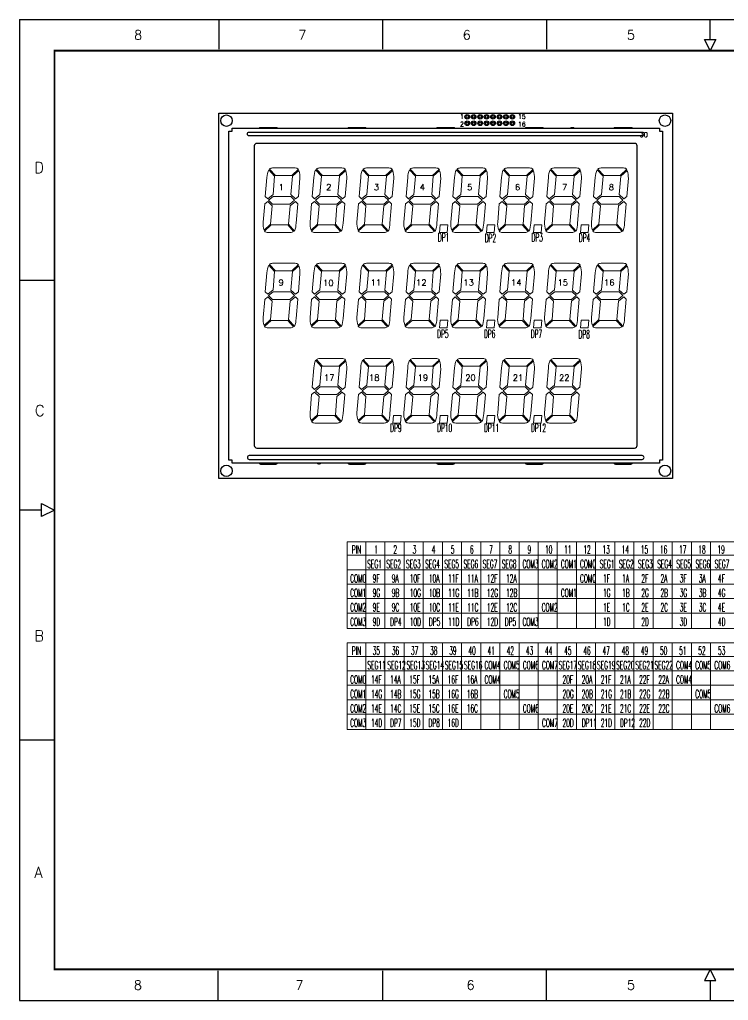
# Model space of a CAD drawing. Header units: millimetres. Extents: x 58 to 1456, y 954 to 1341.
# Drawn here: x 556.6 to 836.2, y 953.8 to 1340.9 of the extents above; entities that cross this region are included whole.
import ezdxf

# ---------------------------------------------------------------- set-up
doc = ezdxf.new("R2010")
doc.units = ezdxf.units.MM
for name, color, linetype in [('BZ', 67, 'Continuous'), ('D', 4, 'Continuous'), ('PCB', 7, 'Continuous'), ('SPEC', 2, 'Continuous')]:
    doc.layers.add(name, color=color, linetype=linetype)
doc.layers.add('DIM', color=3, linetype='Continuous', lineweight=9)
doc.styles.add('ROMANS', font='romans.shx', dxfattribs={"width": 0.8, "height": 1.388462})
doc.styles.get("Standard").update_dxf_attribs({"font": 'romans.shx'})
doc.styles.add('style1', font='txt.shx')

msp = doc.modelspace()

# ---------------------------------------------------------------- linework, layer by layer
at = {"lineweight": 13}
for p, q in [((799.212, 1292.004), (650.212, 1292.004)), ((800.212, 1172.804), (800.212, 1291.004))]:
    msp.add_line(p, q, dxfattribs=at)
for points in [[(649.212, 1291.004), (649.212, 1172.804, 0.4142136), (650.212, 1171.804), (799.212, 1171.804, 0.4142136), (800.212, 1172.804), (800.212, 1291.004, 0.4142136), (799.212, 1292.004), (650.212, 1292.004, 0.4142136)], [(654.885, 1281.631, 0.0841671), (654.2, 1278.601), (653.537, 1271.022), (654.501, 1270.1), (656.602, 1271.802), (657.237, 1279.064)], [(655.193, 1281.917), (657.547, 1279.348), (664.011, 1279.348), (666.688, 1281.801, 0.1842598), (665.291, 1282.334), (656.448, 1282.334, 0.1617893)], [(663.66, 1271.792), (665.439, 1270.099), (666.59, 1271.026), (667.221, 1278.235, 0.0590787), (666.812, 1281.345), (664.294, 1279.038)], [(673.39, 1281.631, 0.0841671), (672.704, 1278.601), (672.041, 1271.022), (673.006, 1270.1), (675.107, 1271.802), (675.742, 1279.064)], [(673.697, 1281.917), (676.051, 1279.348), (682.515, 1279.348), (685.192, 1281.801, 0.1842598), (683.796, 1282.334), (674.952, 1282.334, 0.1617893)], [(682.165, 1271.792), (683.943, 1270.099), (685.095, 1271.026), (685.725, 1278.235, 0.0590787), (685.316, 1281.345), (682.798, 1279.038)], [(691.894, 1281.631, 0.0841671), (691.209, 1278.601), (690.546, 1271.022), (691.51, 1270.1), (693.611, 1271.802), (694.246, 1279.064)], [(692.202, 1281.917), (694.556, 1279.348), (701.02, 1279.348), (703.697, 1281.801, 0.1842598), (702.3, 1282.334), (693.457, 1282.334, 0.1617893)], [(700.669, 1271.792), (702.448, 1270.099), (703.599, 1271.026), (704.23, 1278.235, 0.0590787), (703.821, 1281.345), (701.303, 1279.038)], [(710.399, 1281.631, 0.0841671), (709.713, 1278.601), (709.05, 1271.022), (710.015, 1270.1), (712.115, 1271.802), (712.751, 1279.064)], [(710.706, 1281.917), (713.06, 1279.348), (719.524, 1279.348), (722.201, 1281.801, 0.1842598), (720.805, 1282.334), (711.961, 1282.334, 0.1617893)], [(719.173, 1271.792), (720.952, 1270.099), (722.104, 1271.026), (722.734, 1278.235, 0.0590787), (722.325, 1281.345), (719.807, 1279.038)], [(728.903, 1281.631, 0.0841671), (728.217, 1278.601), (727.554, 1271.022), (728.519, 1270.1), (730.62, 1271.802), (731.255, 1279.064)], [(729.211, 1281.917), (731.565, 1279.348), (738.029, 1279.348), (740.706, 1281.801, 0.1842598), (739.309, 1282.334), (730.465, 1282.334, 0.1617893)], [(737.678, 1271.792), (739.457, 1270.099), (740.608, 1271.026), (741.239, 1278.235, 0.0590787), (740.83, 1281.345), (738.312, 1279.038)], [(747.408, 1281.631, 0.0841671), (746.722, 1278.601), (746.059, 1271.022), (747.024, 1270.1), (749.124, 1271.802), (749.76, 1279.064)], [(747.715, 1281.917), (750.069, 1279.348), (756.533, 1279.348), (759.21, 1281.801, 0.1842598), (757.814, 1282.334), (748.97, 1282.334, 0.1617893)], [(756.182, 1271.792), (757.961, 1270.099), (759.113, 1271.026), (759.743, 1278.235, 0.0590787), (759.334, 1281.345), (756.816, 1279.038)], [(765.912, 1281.631, 0.0841671), (765.226, 1278.601), (764.563, 1271.022), (765.528, 1270.1), (767.629, 1271.802), (768.264, 1279.064)], [(766.22, 1281.917), (768.573, 1279.348), (775.037, 1279.348), (777.715, 1281.801, 0.1842598), (776.318, 1282.334), (767.474, 1282.334, 0.1617893)], [(774.687, 1271.792), (776.466, 1270.099), (777.617, 1271.026), (778.248, 1278.235, 0.0590787), (777.839, 1281.345), (775.321, 1279.038)], [(784.417, 1281.631, 0.0841671), (783.731, 1278.601), (783.068, 1271.022), (784.033, 1270.1), (786.133, 1271.802), (786.769, 1279.064)], [(784.724, 1281.917), (787.078, 1279.348), (793.542, 1279.348), (796.219, 1281.801, 0.1842598), (794.822, 1282.334), (785.979, 1282.334, 0.1617893)], [(793.191, 1271.792), (794.97, 1270.099), (796.121, 1271.026), (796.752, 1278.235, 0.0590787), (796.343, 1281.345), (793.825, 1279.038)], [(656.256, 1267.344), (654.479, 1269.042), (653.325, 1268.108), (652.695, 1260.907, 0.1077533), (653.104, 1257.821), (655.625, 1260.13)], [(662.681, 1260.104), (665.12, 1257.443, 0.070996), (665.717, 1260.542), (666.38, 1268.124), (665.416, 1269.042), (663.315, 1267.351)], [(674.76, 1267.344), (672.983, 1269.042), (671.83, 1268.108), (671.2, 1260.907, 0.1077533), (671.609, 1257.821), (674.129, 1260.13)], [(681.186, 1260.104), (683.624, 1257.443, 0.070996), (684.221, 1260.542), (684.885, 1268.124), (683.92, 1269.042), (681.82, 1267.351)], [(693.265, 1267.344), (691.487, 1269.042), (690.334, 1268.108), (689.704, 1260.907, 0.1077533), (690.113, 1257.821), (692.634, 1260.13)], [(699.69, 1260.104), (702.129, 1257.443, 0.070996), (702.726, 1260.542), (703.389, 1268.124), (702.425, 1269.042), (700.324, 1267.351)], [(711.769, 1267.344), (709.992, 1269.042), (708.839, 1268.108), (708.209, 1260.907, 0.1077533), (708.618, 1257.821), (711.138, 1260.13)], [(718.195, 1260.104), (720.633, 1257.443, 0.070996), (721.23, 1260.542), (721.893, 1268.124), (720.929, 1269.042), (718.829, 1267.351)], [(730.274, 1267.344), (728.496, 1269.042), (727.343, 1268.108), (726.713, 1260.907, 0.1077533), (727.122, 1257.821), (729.642, 1260.13)], [(736.699, 1260.104), (739.138, 1257.443, 0.070996), (739.735, 1260.542), (740.398, 1268.124), (739.434, 1269.042), (737.333, 1267.351)], [(748.778, 1267.344), (747.001, 1269.042), (745.848, 1268.108), (745.218, 1260.907, 0.1077533), (745.627, 1257.821), (748.147, 1260.13)], [(755.203, 1260.104), (757.642, 1257.443, 0.070996), (758.239, 1260.542), (758.902, 1268.124), (757.938, 1269.042), (755.838, 1267.351)], [(767.283, 1267.344), (765.505, 1269.042), (764.352, 1268.108), (763.722, 1260.907, 0.1077533), (764.131, 1257.821), (766.651, 1260.13)], [(773.708, 1260.104), (776.147, 1257.443, 0.070996), (776.743, 1260.542), (777.407, 1268.124), (776.442, 1269.042), (774.342, 1267.351)], [(785.787, 1267.344), (784.01, 1269.042), (782.857, 1268.108), (782.227, 1260.907, 0.1077533), (782.636, 1257.821), (785.156, 1260.13)], [(792.212, 1260.104), (794.651, 1257.443, 0.070996), (795.248, 1260.542), (795.911, 1268.124), (794.947, 1269.042), (792.846, 1267.351)], [(664.726, 1257.251), (662.372, 1259.82), (655.908, 1259.82), (653.231, 1257.367, 0.1842598), (654.627, 1256.834), (663.471, 1256.834, 0.1617893)], [(683.23, 1257.251), (680.876, 1259.82), (674.412, 1259.82), (671.735, 1257.367, 0.1842598), (673.132, 1256.834), (681.975, 1256.834, 0.1617893)], [(701.735, 1257.251), (699.381, 1259.82), (692.917, 1259.82), (690.24, 1257.367, 0.1842598), (691.636, 1256.834), (700.48, 1256.834, 0.1617893)], [(720.239, 1257.251), (717.885, 1259.82), (711.421, 1259.82), (708.744, 1257.367, 0.1842598), (710.141, 1256.834), (718.984, 1256.834, 0.1617893)], [(738.744, 1257.251), (736.39, 1259.82), (729.926, 1259.82), (727.249, 1257.367, 0.1842598), (728.645, 1256.834), (737.489, 1256.834, 0.1617893)], [(757.248, 1257.251), (754.894, 1259.82), (748.43, 1259.82), (745.753, 1257.367, 0.1842598), (747.15, 1256.834), (755.993, 1256.834, 0.1617893)], [(775.753, 1257.251), (773.399, 1259.82), (766.935, 1259.82), (764.258, 1257.367, 0.1842598), (765.654, 1256.834), (774.498, 1256.834, 0.1617893)], [(794.257, 1257.251), (791.903, 1259.82), (785.439, 1259.82), (782.762, 1257.367, 0.1842598), (784.158, 1256.834), (793.002, 1256.834, 0.1617893)], [(654.885, 1244.001, 0.0841671), (654.2, 1240.97), (653.537, 1233.392), (654.501, 1232.47), (656.602, 1234.172), (657.237, 1241.434)], [(655.193, 1244.287), (657.547, 1241.718), (664.011, 1241.718), (666.688, 1244.171, 0.1842598), (665.291, 1244.704), (656.448, 1244.704, 0.1617893)], [(663.66, 1234.162), (665.439, 1232.469), (666.59, 1233.396), (667.221, 1240.605, 0.0590787), (666.812, 1243.715), (664.294, 1241.408)], [(673.39, 1244.001, 0.0841671), (672.704, 1240.97), (672.041, 1233.392), (673.006, 1232.47), (675.107, 1234.172), (675.742, 1241.434)], [(673.697, 1244.287), (676.051, 1241.718), (682.515, 1241.718), (685.192, 1244.171, 0.1842598), (683.796, 1244.704), (674.952, 1244.704, 0.1617893)], [(682.165, 1234.162), (683.943, 1232.469), (685.095, 1233.396), (685.725, 1240.605, 0.0590787), (685.316, 1243.715), (682.798, 1241.408)], [(691.894, 1244.001, 0.0841671), (691.209, 1240.97), (690.546, 1233.392), (691.51, 1232.47), (693.611, 1234.172), (694.246, 1241.434)], [(692.202, 1244.287), (694.556, 1241.718), (701.02, 1241.718), (703.697, 1244.171, 0.1842598), (702.3, 1244.704), (693.457, 1244.704, 0.1617893)], [(700.669, 1234.162), (702.448, 1232.469), (703.599, 1233.396), (704.23, 1240.605, 0.0590787), (703.821, 1243.715), (701.303, 1241.408)], [(710.399, 1244.001, 0.0841671), (709.713, 1240.97), (709.05, 1233.392), (710.015, 1232.47), (712.115, 1234.172), (712.751, 1241.434)], [(710.706, 1244.287), (713.06, 1241.718), (719.524, 1241.718), (722.201, 1244.171, 0.1842598), (720.805, 1244.704), (711.961, 1244.704, 0.1617893)], [(719.173, 1234.162), (720.952, 1232.469), (722.104, 1233.396), (722.734, 1240.605, 0.0590787), (722.325, 1243.715), (719.807, 1241.408)], [(728.903, 1244.001, 0.0841671), (728.217, 1240.97), (727.554, 1233.392), (728.519, 1232.47), (730.62, 1234.172), (731.255, 1241.434)], [(729.211, 1244.287), (731.565, 1241.718), (738.029, 1241.718), (740.706, 1244.171, 0.1842598), (739.309, 1244.704), (730.465, 1244.704, 0.1617893)], [(737.678, 1234.162), (739.457, 1232.469), (740.608, 1233.396), (741.239, 1240.605, 0.0590787), (740.83, 1243.715), (738.312, 1241.408)], [(747.408, 1244.001, 0.0841671), (746.722, 1240.97), (746.059, 1233.392), (747.024, 1232.47), (749.124, 1234.172), (749.76, 1241.434)], [(747.715, 1244.287), (750.069, 1241.718), (756.533, 1241.718), (759.21, 1244.171, 0.1842598), (757.814, 1244.704), (748.97, 1244.704, 0.1617893)], [(756.182, 1234.162), (757.961, 1232.469), (759.113, 1233.396), (759.743, 1240.605, 0.0590787), (759.334, 1243.715), (756.816, 1241.408)], [(765.912, 1244.001, 0.0841671), (765.226, 1240.97), (764.563, 1233.392), (765.528, 1232.47), (767.629, 1234.172), (768.264, 1241.434)], [(766.22, 1244.287), (768.573, 1241.718), (775.037, 1241.718), (777.715, 1244.171, 0.1842598), (776.318, 1244.704), (767.474, 1244.704, 0.1617893)], [(774.687, 1234.162), (776.466, 1232.469), (777.617, 1233.396), (778.248, 1240.605, 0.0590787), (777.839, 1243.715), (775.321, 1241.408)], [(784.417, 1244.001, 0.0841671), (783.731, 1240.97), (783.068, 1233.392), (784.033, 1232.47), (786.133, 1234.172), (786.769, 1241.434)], [(784.724, 1244.287), (787.078, 1241.718), (793.542, 1241.718), (796.219, 1244.171, 0.1842598), (794.822, 1244.704), (785.979, 1244.704, 0.1617893)], [(793.191, 1234.162), (794.97, 1232.469), (796.121, 1233.396), (796.752, 1240.605, 0.0590787), (796.343, 1243.715), (793.825, 1241.408)], [(656.256, 1229.714), (654.479, 1231.412), (653.325, 1230.478), (652.695, 1223.277, 0.1077533), (653.104, 1220.19), (655.625, 1222.5)], [(662.681, 1222.474), (665.12, 1219.812, 0.070996), (665.717, 1222.911), (666.38, 1230.494), (665.416, 1231.412), (663.315, 1229.721)], [(674.76, 1229.714), (672.983, 1231.412), (671.83, 1230.478), (671.2, 1223.277, 0.1077533), (671.609, 1220.19), (674.129, 1222.5)], [(681.186, 1222.474), (683.624, 1219.812, 0.070996), (684.221, 1222.911), (684.885, 1230.494), (683.92, 1231.412), (681.82, 1229.721)], [(693.265, 1229.714), (691.487, 1231.412), (690.334, 1230.478), (689.704, 1223.277, 0.1077533), (690.113, 1220.19), (692.634, 1222.5)], [(699.69, 1222.474), (702.129, 1219.812, 0.070996), (702.726, 1222.911), (703.389, 1230.494), (702.425, 1231.412), (700.324, 1229.721)], [(711.769, 1229.714), (709.992, 1231.412), (708.839, 1230.478), (708.209, 1223.277, 0.1077533), (708.618, 1220.19), (711.138, 1222.5)], [(718.195, 1222.474), (720.633, 1219.812, 0.070996), (721.23, 1222.911), (721.893, 1230.494), (720.929, 1231.412), (718.829, 1229.721)], [(730.274, 1229.714), (728.496, 1231.412), (727.343, 1230.478), (726.713, 1223.277, 0.1077533), (727.122, 1220.19), (729.642, 1222.5)], [(736.699, 1222.474), (739.138, 1219.812, 0.070996), (739.735, 1222.911), (740.398, 1230.494), (739.434, 1231.412), (737.333, 1229.721)], [(748.778, 1229.714), (747.001, 1231.412), (745.848, 1230.478), (745.218, 1223.277, 0.1077533), (745.627, 1220.19), (748.147, 1222.5)], [(755.203, 1222.474), (757.642, 1219.812, 0.070996), (758.239, 1222.911), (758.902, 1230.494), (757.938, 1231.412), (755.838, 1229.721)], [(767.283, 1229.714), (765.505, 1231.412), (764.352, 1230.478), (763.722, 1223.277, 0.1077533), (764.131, 1220.19), (766.651, 1222.5)], [(773.708, 1222.474), (776.147, 1219.812, 0.070996), (776.743, 1222.911), (777.407, 1230.494), (776.442, 1231.412), (774.342, 1229.721)], [(785.787, 1229.714), (784.01, 1231.412), (782.857, 1230.478), (782.227, 1223.277, 0.1077533), (782.636, 1220.19), (785.156, 1222.5)], [(792.212, 1222.474), (794.651, 1219.812, 0.070996), (795.248, 1222.911), (795.911, 1230.494), (794.947, 1231.412), (792.846, 1229.721)], [(664.726, 1219.621), (662.372, 1222.19), (655.908, 1222.19), (653.231, 1219.737, 0.1842598), (654.627, 1219.204), (663.471, 1219.204, 0.1617893)], [(683.23, 1219.621), (680.876, 1222.19), (674.412, 1222.19), (671.735, 1219.737, 0.1842598), (673.132, 1219.204), (681.975, 1219.204, 0.1617893)], [(701.735, 1219.621), (699.381, 1222.19), (692.917, 1222.19), (690.24, 1219.737, 0.1842598), (691.636, 1219.204), (700.48, 1219.204, 0.1617893)], [(720.239, 1219.621), (717.885, 1222.19), (711.421, 1222.19), (708.744, 1219.737, 0.1842598), (710.141, 1219.204), (718.984, 1219.204, 0.1617893)], [(738.744, 1219.621), (736.39, 1222.19), (729.926, 1222.19), (727.249, 1219.737, 0.1842598), (728.645, 1219.204), (737.489, 1219.204, 0.1617893)], [(757.248, 1219.621), (754.894, 1222.19), (748.43, 1222.19), (745.753, 1219.737, 0.1842598), (747.15, 1219.204), (755.993, 1219.204, 0.1617893)], [(775.753, 1219.621), (773.399, 1222.19), (766.935, 1222.19), (764.258, 1219.737, 0.1842598), (765.654, 1219.204), (774.498, 1219.204, 0.1617893)], [(794.257, 1219.621), (791.903, 1222.19), (785.439, 1222.19), (782.762, 1219.737, 0.1842598), (784.158, 1219.204), (793.002, 1219.204, 0.1617893)], [(673.39, 1206.451, 0.0841671), (672.704, 1203.42), (672.041, 1195.842), (673.006, 1194.92), (675.107, 1196.622), (675.742, 1203.884)], [(673.697, 1206.737), (676.051, 1204.168), (682.515, 1204.168), (685.192, 1206.621, 0.1842598), (683.796, 1207.154), (674.952, 1207.154, 0.1617893)], [(682.165, 1196.612), (683.943, 1194.919), (685.095, 1195.846), (685.725, 1203.055, 0.0590787), (685.316, 1206.165), (682.798, 1203.858)], [(691.894, 1206.451, 0.0841671), (691.209, 1203.42), (690.546, 1195.842), (691.51, 1194.92), (693.611, 1196.622), (694.246, 1203.884)], [(692.202, 1206.737), (694.556, 1204.168), (701.02, 1204.168), (703.697, 1206.621, 0.1842598), (702.3, 1207.154), (693.457, 1207.154, 0.1617893)], [(700.669, 1196.612), (702.448, 1194.919), (703.599, 1195.846), (704.23, 1203.055, 0.0590787), (703.821, 1206.165), (701.303, 1203.858)], [(710.399, 1206.451, 0.0841671), (709.713, 1203.42), (709.05, 1195.842), (710.015, 1194.92), (712.115, 1196.622), (712.751, 1203.884)], [(710.706, 1206.737), (713.06, 1204.168), (719.524, 1204.168), (722.201, 1206.621, 0.1842598), (720.805, 1207.154), (711.961, 1207.154, 0.1617893)], [(719.173, 1196.612), (720.952, 1194.919), (722.104, 1195.846), (722.734, 1203.055, 0.0590787), (722.325, 1206.165), (719.807, 1203.858)], [(728.903, 1206.451, 0.0841671), (728.217, 1203.42), (727.554, 1195.842), (728.519, 1194.92), (730.62, 1196.622), (731.255, 1203.884)], [(729.211, 1206.737), (731.565, 1204.168), (738.029, 1204.168), (740.706, 1206.621, 0.1842598), (739.309, 1207.154), (730.465, 1207.154, 0.1617893)], [(737.678, 1196.612), (739.457, 1194.919), (740.608, 1195.846), (741.239, 1203.055, 0.0590787), (740.83, 1206.165), (738.312, 1203.858)], [(747.408, 1206.451, 0.0841671), (746.722, 1203.42), (746.059, 1195.842), (747.024, 1194.92), (749.124, 1196.622), (749.76, 1203.884)], [(747.715, 1206.737), (750.069, 1204.168), (756.533, 1204.168), (759.21, 1206.621, 0.1842598), (757.814, 1207.154), (748.97, 1207.154, 0.1617893)], [(756.182, 1196.612), (757.961, 1194.919), (759.113, 1195.846), (759.743, 1203.055, 0.0590787), (759.334, 1206.165), (756.816, 1203.858)], [(765.912, 1206.451, 0.0841671), (765.226, 1203.42), (764.563, 1195.842), (765.528, 1194.92), (767.629, 1196.622), (768.264, 1203.884)], [(766.22, 1206.737), (768.573, 1204.168), (775.037, 1204.168), (777.715, 1206.621, 0.1842598), (776.318, 1207.154), (767.474, 1207.154, 0.1617893)], [(774.687, 1196.612), (776.466, 1194.919), (777.617, 1195.846), (778.248, 1203.055, 0.0590787), (777.839, 1206.165), (775.321, 1203.858)], [(674.76, 1192.164), (672.983, 1193.862), (671.83, 1192.928), (671.2, 1185.727, 0.1077533), (671.609, 1182.64), (674.129, 1184.95)], [(681.186, 1184.924), (683.624, 1182.262, 0.070996), (684.221, 1185.361), (684.885, 1192.944), (683.92, 1193.862), (681.82, 1192.171)], [(693.265, 1192.164), (691.487, 1193.862), (690.334, 1192.928), (689.704, 1185.727, 0.1077533), (690.113, 1182.64), (692.634, 1184.95)], [(699.69, 1184.924), (702.129, 1182.262, 0.070996), (702.726, 1185.361), (703.389, 1192.944), (702.425, 1193.862), (700.324, 1192.171)], [(711.769, 1192.164), (709.992, 1193.862), (708.839, 1192.928), (708.209, 1185.727, 0.1077533), (708.618, 1182.64), (711.138, 1184.95)], [(718.195, 1184.924), (720.633, 1182.262, 0.070996), (721.23, 1185.361), (721.893, 1192.944), (720.929, 1193.862), (718.829, 1192.171)], [(730.274, 1192.164), (728.496, 1193.862), (727.343, 1192.928), (726.713, 1185.727, 0.1077533), (727.122, 1182.64), (729.642, 1184.95)], [(736.699, 1184.924), (739.138, 1182.262, 0.070996), (739.735, 1185.361), (740.398, 1192.944), (739.434, 1193.862), (737.333, 1192.171)], [(748.778, 1192.164), (747.001, 1193.862), (745.848, 1192.928), (745.218, 1185.727, 0.1077533), (745.627, 1182.64), (748.147, 1184.95)], [(755.203, 1184.924), (757.642, 1182.262, 0.070996), (758.239, 1185.361), (758.902, 1192.944), (757.938, 1193.862), (755.838, 1192.171)], [(767.283, 1192.164), (765.505, 1193.862), (764.352, 1192.928), (763.722, 1185.727, 0.1077533), (764.131, 1182.64), (766.651, 1184.95)], [(773.708, 1184.924), (776.147, 1182.262, 0.070996), (776.743, 1185.361), (777.407, 1192.944), (776.442, 1193.862), (774.342, 1192.171)], [(683.23, 1182.071), (680.876, 1184.64), (674.412, 1184.64), (671.735, 1182.187, 0.1842598), (673.132, 1181.654), (681.975, 1181.654, 0.1617893)], [(701.735, 1182.071), (699.381, 1184.64), (692.917, 1184.64), (690.24, 1182.187, 0.1842598), (691.636, 1181.654), (700.48, 1181.654, 0.1617893)], [(720.239, 1182.071), (717.885, 1184.64), (711.421, 1184.64), (708.744, 1182.187, 0.1842598), (710.141, 1181.654), (718.984, 1181.654, 0.1617893)], [(738.744, 1182.071), (736.39, 1184.64), (729.926, 1184.64), (727.249, 1182.187, 0.1842598), (728.645, 1181.654), (737.489, 1181.654, 0.1617893)], [(757.248, 1182.071), (754.894, 1184.64), (748.43, 1184.64), (745.753, 1182.187, 0.1842598), (747.15, 1181.654), (755.993, 1181.654, 0.1617893)], [(775.753, 1182.071), (773.399, 1184.64), (766.935, 1184.64), (764.258, 1182.187, 0.1842598), (765.654, 1181.654), (774.498, 1181.654, 0.1617893)]]:
    msp.add_lwpolyline(points, format="xyb", close=True, dxfattribs=at)
for points in [[(654.807, 1269.558), (656.666, 1271.064), (663.555, 1271.064), (665.109, 1269.584), (663.239, 1268.078), (656.356, 1268.078)], [(673.312, 1269.558), (675.17, 1271.064), (682.059, 1271.064), (683.614, 1269.584), (681.743, 1268.078), (674.86, 1268.078)], [(691.816, 1269.558), (693.675, 1271.064), (700.563, 1271.064), (702.118, 1269.584), (700.248, 1268.078), (693.365, 1268.078)], [(710.32, 1269.558), (712.179, 1271.064), (719.068, 1271.064), (720.623, 1269.584), (718.752, 1268.078), (711.869, 1268.078)], [(728.825, 1269.558), (730.684, 1271.064), (737.572, 1271.064), (739.127, 1269.584), (737.257, 1268.078), (730.374, 1268.078)], [(747.329, 1269.558), (749.188, 1271.064), (756.077, 1271.064), (757.632, 1269.584), (755.761, 1268.078), (748.878, 1268.078)], [(765.834, 1269.558), (767.693, 1271.064), (774.581, 1271.064), (776.136, 1269.584), (774.265, 1268.078), (767.383, 1268.078)], [(784.338, 1269.558), (786.197, 1271.064), (793.086, 1271.064), (794.64, 1269.584), (792.77, 1268.078), (785.887, 1268.078)], [(725.336, 1256.834), (725.593, 1259.843), (722.582, 1259.843), (722.324, 1256.834)], [(743.84, 1256.834), (744.098, 1259.843), (741.086, 1259.843), (740.828, 1256.834)], [(762.345, 1256.834), (762.602, 1259.843), (759.59, 1259.843), (759.333, 1256.834)], [(780.849, 1256.834), (781.107, 1259.843), (778.095, 1259.843), (777.837, 1256.834)], [(654.807, 1231.928), (656.666, 1233.434), (663.555, 1233.434), (665.109, 1231.954), (663.239, 1230.448), (656.356, 1230.448)], [(673.312, 1231.928), (675.17, 1233.434), (682.059, 1233.434), (683.614, 1231.954), (681.743, 1230.448), (674.86, 1230.448)], [(691.816, 1231.928), (693.675, 1233.434), (700.563, 1233.434), (702.118, 1231.954), (700.248, 1230.448), (693.365, 1230.448)], [(710.32, 1231.928), (712.179, 1233.434), (719.068, 1233.434), (720.623, 1231.954), (718.752, 1230.448), (711.869, 1230.448)], [(728.825, 1231.928), (730.684, 1233.434), (737.572, 1233.434), (739.127, 1231.954), (737.257, 1230.448), (730.374, 1230.448)], [(747.329, 1231.928), (749.188, 1233.434), (756.077, 1233.434), (757.632, 1231.954), (755.761, 1230.448), (748.878, 1230.448)], [(765.834, 1231.928), (767.693, 1233.434), (774.581, 1233.434), (776.136, 1231.954), (774.265, 1230.448), (767.383, 1230.448)], [(784.338, 1231.928), (786.197, 1233.434), (793.086, 1233.434), (794.64, 1231.954), (792.77, 1230.448), (785.887, 1230.448)], [(725.336, 1219.204), (725.593, 1222.213), (722.582, 1222.213), (722.324, 1219.204)], [(743.84, 1219.204), (744.098, 1222.213), (741.086, 1222.213), (740.828, 1219.204)], [(762.345, 1219.204), (762.602, 1222.213), (759.59, 1222.213), (759.333, 1219.204)], [(780.849, 1219.204), (781.107, 1222.213), (778.095, 1222.213), (777.837, 1219.204)], [(673.312, 1194.378), (675.17, 1195.884), (682.059, 1195.884), (683.614, 1194.404), (681.743, 1192.898), (674.86, 1192.898)], [(691.816, 1194.378), (693.675, 1195.884), (700.563, 1195.884), (702.118, 1194.404), (700.248, 1192.898), (693.365, 1192.898)], [(710.32, 1194.378), (712.179, 1195.884), (719.068, 1195.884), (720.623, 1194.404), (718.752, 1192.898), (711.869, 1192.898)], [(728.825, 1194.378), (730.684, 1195.884), (737.572, 1195.884), (739.127, 1194.404), (737.257, 1192.898), (730.374, 1192.898)], [(747.329, 1194.378), (749.188, 1195.884), (756.077, 1195.884), (757.632, 1194.404), (755.761, 1192.898), (748.878, 1192.898)], [(765.834, 1194.378), (767.693, 1195.884), (774.581, 1195.884), (776.136, 1194.404), (774.265, 1192.898), (767.383, 1192.898)], [(706.831, 1181.654), (707.089, 1184.663), (704.077, 1184.663), (703.819, 1181.654)], [(725.336, 1181.654), (725.593, 1184.663), (722.582, 1184.663), (722.324, 1181.654)], [(743.84, 1181.654), (744.098, 1184.663), (741.086, 1184.663), (740.828, 1181.654)], [(762.345, 1181.654), (762.602, 1184.663), (759.59, 1184.663), (759.333, 1181.654)]]:
    msp.add_lwpolyline(points, close=True, dxfattribs=at)
for centre, start, end in [((799.212, 1291.004), 0, 90), ((799.212, 1172.804), 270, 0)]:
    msp.add_arc(centre, 1, start, end, dxfattribs=at)
at = {"layer": 'BZ'}
for p, q in [((649.212, 1291.004), (649.212, 1172.804)), ((799.212, 1292.004), (650.212, 1292.004)), ((800.212, 1172.804), (800.212, 1291.004)), ((650.212, 1171.804), (799.212, 1171.804))]:
    msp.add_line(p, q, dxfattribs=at)
msp.add_lwpolyline([(639.212, 1167.004), (639.212, 1296.804), (640.412, 1296.804), (640.412, 1298.004), (809.012, 1298.004), (809.012, 1296.804), (810.212, 1296.804), (810.212, 1167.004), (809.012, 1167.004), (809.012, 1165.804), (640.412, 1165.804), (640.412, 1167.004)], close=True, dxfattribs=at)
for points in [[(647.212, 1295.004, -1), (647.212, 1296.504), (802.212, 1296.504, -1), (802.212, 1295.004)], [(647.212, 1168.804, 1), (647.212, 1167.304), (802.212, 1167.304, 1), (802.212, 1168.804)]]:
    msp.add_lwpolyline(points, format="xyb", close=True, dxfattribs=at)
for centre, start, end in [((650.212, 1291.004), 90, 180), ((799.212, 1291.004), 0, 90), ((650.212, 1172.804), 180, 270), ((799.212, 1172.804), 270, 0)]:
    msp.add_arc(centre, 1, start, end, dxfattribs=at)
at = {"layer": 'DIM'}
for p, q in [((685.826, 1134.795), (950.711, 1134.795)), ((685.826, 1134.795), (685.826, 1100.588)), ((693.177, 1134.795), (693.177, 1100.588)), ((700.733, 1134.795), (700.733, 1100.588)), ((708.289, 1134.795), (708.289, 1100.588)), ((715.846, 1134.795), (715.846, 1100.588)), ((723.402, 1134.795), (723.402, 1100.588)), ((730.959, 1134.795), (730.959, 1100.588)), ((738.515, 1134.795), (738.515, 1100.588)), ((746.071, 1134.795), (746.071, 1100.588)), ((753.628, 1134.795), (753.628, 1100.588)), ((761.184, 1134.795), (761.184, 1100.588)), ((768.741, 1134.795), (768.741, 1100.588)), ((776.297, 1134.795), (776.297, 1100.588)), ((783.853, 1134.795), (783.853, 1100.588)), ((791.41, 1134.795), (791.41, 1100.588)), ((798.966, 1134.795), (798.966, 1100.588)), ((806.523, 1134.795), (806.523, 1100.588)), ((814.079, 1134.795), (814.079, 1100.588)), ((821.635, 1134.795), (821.635, 1100.588)), ((829.192, 1134.795), (829.192, 1100.588)), ((685.826, 1129.468), (950.711, 1129.468)), ((685.826, 1123.767), (950.711, 1123.767)), ((685.826, 1118.065), (950.711, 1118.065)), ((685.826, 1112.364), (950.711, 1112.364)), ((685.826, 1106.663), (950.711, 1106.663)), ((685.826, 1100.588), (950.711, 1100.588)), ((685.826, 1094.887), (950.733, 1094.887)), ((685.826, 1094.887), (685.826, 1060.68)), ((693.177, 1094.887), (693.177, 1060.68)), ((700.733, 1094.887), (700.733, 1060.68)), ((708.289, 1094.887), (708.289, 1060.68)), ((715.846, 1094.887), (715.846, 1060.68)), ((723.402, 1094.887), (723.402, 1060.68)), ((730.959, 1094.887), (730.959, 1060.68)), ((738.515, 1094.887), (738.515, 1060.68)), ((746.071, 1094.887), (746.071, 1060.68)), ((753.628, 1094.887), (753.628, 1060.68)), ((761.184, 1094.887), (761.184, 1060.68)), ((768.741, 1094.887), (768.741, 1060.68)), ((776.297, 1094.887), (776.297, 1060.68)), ((783.853, 1094.887), (783.853, 1060.68)), ((791.41, 1094.887), (791.41, 1060.68)), ((798.966, 1094.887), (798.966, 1060.68)), ((806.523, 1094.887), (806.523, 1060.68)), ((814.079, 1094.887), (814.079, 1060.68)), ((821.635, 1094.887), (821.635, 1060.68)), ((829.192, 1094.887), (829.192, 1060.68)), ((685.826, 1089.56), (950.733, 1089.56)), ((685.826, 1083.858), (950.733, 1083.858)), ((685.826, 1078.157), (950.733, 1078.157)), ((685.826, 1072.456), (950.733, 1072.456)), ((685.826, 1066.755), (950.733, 1066.755)), ((685.826, 1060.68), (950.733, 1060.68))]:
    msp.add_line(p, q, dxfattribs=at)
at = {"layer": 'PCB'}
msp.add_lwpolyline([(635.212, 1304.004), (814.212, 1304.004), (814.212, 1159.804), (635.212, 1159.804)], close=True, dxfattribs=at)
for points in [[(651.078, 1298.004, -0.2575427), (651.712, 1298.354), (657.712, 1298.354, -0.2575427), (658.347, 1298.004, -0.2575427)], [(686.078, 1298.004, -0.2575427), (686.712, 1298.354), (692.712, 1298.354, -0.2575427), (693.347, 1298.004, -0.2575427)], [(721.078, 1298.004, -0.2575427), (721.712, 1298.354), (727.712, 1298.354, -0.2575427), (728.347, 1298.004, -0.2575427)], [(756.078, 1298.004, -0.2575427), (756.712, 1298.354), (762.712, 1298.354, -0.2575427), (763.347, 1298.004, -0.2575427)], [(773.978, 1298.004, -0.2575427), (774.612, 1298.354), (774.812, 1298.354, -0.2575427), (775.447, 1298.004, -0.2575427)], [(791.078, 1298.004, -0.2575427), (791.712, 1298.354), (797.712, 1298.354, -0.2575427), (798.347, 1298.004, -0.2575427)], [(651.078, 1165.804, 0.2575427), (651.712, 1165.454), (657.712, 1165.454, 0.2575427), (658.347, 1165.804, 0.2575427)], [(675.447, 1165.804, -0.2575427), (674.812, 1165.454), (674.612, 1165.454, -0.2575427), (673.978, 1165.804, -0.2575427)], [(686.078, 1165.804, 0.2575427), (686.712, 1165.454), (692.712, 1165.454, 0.2575427), (693.347, 1165.804, 0.2575427)], [(721.078, 1165.804, 0.2575427), (721.712, 1165.454), (727.712, 1165.454, 0.2575427), (728.347, 1165.804, 0.2575427)], [(756.078, 1165.804, 0.2575427), (756.712, 1165.454), (762.712, 1165.454, 0.2575427), (763.347, 1165.804, 0.2575427)], [(791.078, 1165.804, 0.2575427), (791.712, 1165.454), (797.712, 1165.454, 0.2575427), (798.347, 1165.804, 0.2575427)]]:
    msp.add_lwpolyline(points, format="xyb", dxfattribs=at)
for centre, radius in [((638.212, 1301.004), 2.25), ((733.212, 1302.504), 0.9), ((733.212, 1299.964), 0.9), ((733.212, 1302.504), 0.5), ((735.752, 1302.504), 0.9), ((735.752, 1299.964), 0.9), ((735.752, 1302.504), 0.5), ((738.292, 1302.504), 0.9), ((738.292, 1299.964), 0.9), ((738.292, 1302.504), 0.5), ((740.832, 1302.504), 0.9), ((740.832, 1299.964), 0.9), ((740.832, 1302.504), 0.5), ((743.372, 1302.504), 0.9), ((743.372, 1299.964), 0.9), ((743.372, 1302.504), 0.5), ((745.912, 1302.504), 0.9), ((745.912, 1299.964), 0.9), ((745.912, 1302.504), 0.5), ((748.452, 1302.504), 0.9), ((748.452, 1299.964), 0.9), ((748.452, 1302.504), 0.5), ((750.992, 1302.504), 0.9), ((750.992, 1299.964), 0.9), ((750.992, 1302.504), 0.5), ((811.212, 1301.004), 2.25), ((733.212, 1299.964), 0.5), ((735.752, 1299.964), 0.5), ((738.292, 1299.964), 0.5), ((740.832, 1299.964), 0.5), ((743.372, 1299.964), 0.5), ((745.912, 1299.964), 0.5), ((748.452, 1299.964), 0.5), ((750.992, 1299.964), 0.5), ((638.212, 1162.804), 2.25), ((811.212, 1162.804), 2.25)]:
    msp.add_circle(centre, radius, dxfattribs=at)
at = {"layer": 'SPEC', "color": 0}
for p, q in [((556.633, 1340.875), (556.633, 953.802)), ((556.633, 1340.875), (1104.05, 1340.875)), ((635.223, 1340.875), (635.223, 1329.169)), ((699.787, 1340.875), (699.787, 1329.169)), ((764.505, 1340.875), (764.505, 1329.169)), ((829.012, 1333.026), (829.012, 1340.875)), ((826.817, 1333.026), (831.207, 1333.026)), ((826.817, 1333.026), (831.207, 1333.026)), ((829.012, 1328.637), (826.817, 1333.026)), ((829.012, 1328.637), (826.817, 1333.026)), ((831.207, 1333.026), (829.012, 1328.637)), ((831.207, 1333.026), (829.012, 1328.637)), ((556.633, 1238.044), (570.417, 1238.044)), ((565.248, 1144.73), (565.248, 1149.899)), ((565.248, 1144.73), (565.248, 1149.899)), ((565.248, 1149.899), (570.417, 1147.315)), ((565.248, 1149.899), (570.417, 1147.315)), ((565.248, 1147.315), (556.633, 1147.315)), ((570.417, 1147.315), (565.248, 1144.73)), ((570.417, 1147.315), (565.248, 1144.73)), ((556.633, 1056.696), (570.417, 1056.696)), ((634.926, 953.802), (634.926, 965.508)), ((699.904, 953.802), (699.904, 965.508)), ((764.505, 953.802), (764.505, 966.04)), ((829.012, 966.04), (826.817, 961.65)), ((829.012, 966.04), (826.817, 961.65)), ((831.207, 961.65), (829.012, 966.04)), ((831.207, 961.65), (829.012, 966.04)), ((826.817, 961.65), (831.207, 961.65)), ((826.817, 961.65), (831.207, 961.65)), ((829.012, 961.65), (829.012, 953.802)), ((556.633, 953.802), (1104.05, 953.802))]:
    msp.add_line(p, q, dxfattribs=at)
for points, const_width in [([(1087.682, 1328.637), (570.417, 1328.637), (570.417, 966.04), (1087.682, 966.04), (1087.682, 1328.637)], 0.719), ([(843.948, 966.04), (748.416, 966.04)], 0.4)]:
    msp.add_lwpolyline(points, dxfattribs=dict(at, const_width=const_width))

# ---------------------------------------------------------------- texts
at = {"layer": 'D', "lineweight": 13}
for s, height, p in [('30', 1.8949, (801.202, 1294.492)), ('30', 1.8949, (801.202, 1294.492)), ('1', 2.395, (658.77, 1273.539)), ('2', 2.395, (677.567, 1273.539)), ('3', 2.395, (696.363, 1273.539)), ('4', 2.395, (714.476, 1273.539)), ('5', 2.395, (733.147, 1273.539)), ('6', 2.395, (752.048, 1273.539)), ('7', 2.395, (770.576, 1273.539)), ('8', 2.395, (789.042, 1273.539)), ('9', 2.395, (658.77, 1235.909)), ('10', 2.3949, (676.349, 1235.746)), ('11', 2.3949, (695.126, 1235.909)), ('12', 2.3949, (713.031, 1235.909)), ('13', 2.3949, (731.699, 1235.909)), ('14', 2.3949, (750.503, 1235.909)), ('15', 2.3949, (768.818, 1235.909)), ('16', 2.3949, (787.187, 1235.909)), ('17', 2.3949, (676.707, 1198.359)), ('18', 2.3949, (694.48, 1198.359)), ('19', 2.3949, (713.663, 1198.359)), ('20', 2.3949, (732.436, 1198.359)), ('21', 2.3949, (751.175, 1198.359)), ('22', 2.3949, (769.42, 1198.359))]:
    msp.add_text(s, height=height, dxfattribs=at).set_placement(p)
at = {"layer": 'D', "color": 1, "lineweight": 13, "style": 'style1', "width": 0.43}
for s, p in [('DP1', (721.627, 1253.335)), ('DP2', (740.107, 1253.081))]:
    msp.add_text(s, height=3.2151, dxfattribs=at).set_placement(p)
at = {"layer": 'D', "color": 1, "style": 'style1', "width": 0.43}
for s, p in [('DP3', (758.555, 1253.326)), ('DP4', (777.236, 1253.187)), ('DP5', (721.356, 1215.246)), ('DP6', (739.807, 1215.246)), ('DP7', (758.27, 1215.234)), ('DP8', (777.09, 1215.078)), ('DP9', (702.816, 1178.128)), ('DP10', (721.32, 1178.128)), ('DP11', (739.825, 1178.128)), ('DP12', (758.329, 1178.128))]:
    msp.add_text(s, height=3.2151, dxfattribs=at).set_placement(p)
at = {"layer": 'DIM', "style": 'style1', "width": 0.43}
for s, height, p in [('PIN', 3.2151, (687.676, 1130.122)), ('1', 3.215, (696.518, 1130.122)), ('2', 3.215, (704.074, 1130.122)), ('3', 3.215, (711.631, 1130.122)), ('4', 3.215, (719.187, 1130.122)), ('5', 3.215, (726.743, 1130.122)), ('6', 3.215, (734.3, 1130.122)), ('7', 3.215, (741.856, 1130.122)), ('8', 3.215, (749.413, 1130.122)), ('9', 3.215, (756.969, 1130.122)), ('10', 3.2151, (763.883, 1130.122)), ('11', 3.2151, (771.439, 1130.122)), ('12', 3.2151, (778.996, 1130.122)), ('13', 3.2151, (786.552, 1130.122)), ('14', 3.2151, (794.109, 1130.122)), ('15', 3.2151, (801.665, 1130.122)), ('16', 3.2151, (809.221, 1130.122)), ('17', 3.2151, (816.778, 1130.122)), ('18', 3.2151, (824.334, 1130.122)), ('19', 3.2151, (831.891, 1130.122)), ('SEG1', 3.2151, (693.742, 1124.421)), ('SEG2', 3.2151, (701.298, 1124.421)), ('SEG3', 3.2151, (709.06, 1124.421)), ('SEG4', 3.2151, (716.617, 1124.421)), ('SEG5', 3.2151, (724.173, 1124.421)), ('SEG6', 3.2151, (731.73, 1124.421)), ('SEG7', 3.2151, (739.286, 1124.421)), ('SEG8', 3.2151, (746.843, 1124.421)), ('COM3', 3.2151, (755.021, 1124.421)), ('COM2', 3.2151, (762.578, 1124.421)), ('COM1', 3.2151, (770.134, 1124.421)), ('COM0', 3.2151, (777.69, 1124.421)), ('SEG1', 3.2151, (785.473, 1124.421)), ('SEG2', 3.2151, (793.029, 1124.421)), ('SEG3', 3.2151, (800.586, 1124.421)), ('SEG4', 3.2151, (808.142, 1124.421)), ('SEG5', 3.2151, (815.698, 1124.421)), ('SEG6', 3.2151, (823.255, 1124.421)), ('SEG7', 3.2151, (830.811, 1124.421)), ('COM0', 3.2151, (687.034, 1118.72)), ('9F', 3.2151, (695.875, 1118.72)), ('9A', 3.2151, (703.432, 1118.72)), ('10F', 3.2151, (710.524, 1118.72)), ('10A', 3.2151, (718.08, 1118.72)), ('11F', 3.2151, (725.636, 1118.72)), ('11A', 3.2151, (733.193, 1118.72)), ('12F', 3.2151, (740.955, 1118.72)), ('12A', 3.2151, (748.511, 1118.72)), ('COM0', 3.2151, (777.69, 1118.72)), ('1F', 3.2151, (786.758, 1118.72)), ('1A', 3.2151, (794.314, 1118.72)), ('2F', 3.2151, (801.871, 1118.72)), ('2A', 3.2151, (809.427, 1118.72)), ('3F', 3.2151, (816.983, 1118.72)), ('3A', 3.2151, (824.54, 1118.72)), ('4F', 3.2151, (832.096, 1118.72)), ('COM1', 3.2151, (687.034, 1113.018)), ('9G', 3.2151, (695.875, 1113.018)), ('9B', 3.2151, (703.432, 1113.018)), ('10G', 3.2151, (710.524, 1113.018)), ('10B', 3.2151, (718.08, 1113.018)), ('11G', 3.2151, (725.636, 1113.018)), ('11B', 3.2151, (733.193, 1113.018)), ('12G', 3.2151, (740.955, 1113.018)), ('12B', 3.2151, (748.511, 1113.018)), ('COM1', 3.2151, (770.134, 1113.018)), ('1G', 3.2151, (786.758, 1113.018)), ('1B', 3.2151, (794.314, 1113.018)), ('2G', 3.2151, (801.871, 1113.018)), ('2B', 3.2151, (809.427, 1113.018)), ('3G', 3.2151, (816.983, 1113.018)), ('3B', 3.2151, (824.54, 1113.018)), ('4G', 3.2151, (832.096, 1113.018)), ('COM2', 3.2151, (687.034, 1107.317)), ('9E', 3.2151, (695.875, 1107.317)), ('9C', 3.2151, (703.432, 1107.317)), ('10E', 3.2151, (710.524, 1107.317)), ('10C', 3.2151, (718.08, 1107.317)), ('11E', 3.2151, (725.636, 1107.317)), ('11C', 3.2151, (733.193, 1107.317)), ('12E', 3.2151, (740.955, 1107.317)), ('12C', 3.2151, (748.511, 1107.317)), ('COM2', 3.2151, (762.578, 1107.317)), ('1E', 3.2151, (786.758, 1107.317)), ('1C', 3.2151, (794.314, 1107.317)), ('2E', 3.2151, (801.871, 1107.317)), ('2C', 3.2151, (809.427, 1107.317)), ('3E', 3.2151, (816.983, 1107.317)), ('3C', 3.2151, (824.54, 1107.317)), ('4E', 3.2151, (832.096, 1107.317)), ('COM3', 3.2151, (687.034, 1101.616)), ('9D', 3.2151, (695.875, 1101.616)), ('DP4', 3.2151, (702.789, 1101.616)), ('10D', 3.2151, (710.524, 1101.616)), ('DP5', 3.2151, (718.08, 1101.616)), ('11D', 3.2151, (725.636, 1101.616)), ('DP6', 3.2151, (733.193, 1101.616)), ('12D', 3.2151, (740.955, 1101.616)), ('COM3', 3.2151, (755.021, 1101.616)), ('1D', 3.2151, (786.758, 1101.616)), ('2D', 3.2151, (801.871, 1101.616)), ('3D', 3.2151, (816.983, 1101.616)), ('4D', 3.2151, (832.096, 1101.616)), ('PIN', 3.2151, (687.676, 1090.214)), ('35', 3.2151, (695.875, 1090.214)), ('36', 3.2151, (703.432, 1090.214)), ('37', 3.2151, (710.988, 1090.214)), ('38', 3.2151, (718.545, 1090.214)), ('39', 3.2151, (726.101, 1090.214)), ('40', 3.2151, (733.657, 1090.214)), ('41', 3.2151, (741.214, 1090.214)), ('42', 3.2151, (748.77, 1090.214)), ('43', 3.2151, (756.327, 1090.214)), ('44', 3.2151, (763.883, 1090.214)), ('45', 3.2151, (771.439, 1090.214)), ('46', 3.2151, (778.996, 1090.214)), ('47', 3.2151, (786.552, 1090.214)), ('48', 3.2151, (794.109, 1090.214)), ('49', 3.2151, (801.665, 1090.214)), ('50', 3.2151, (809.221, 1090.214)), ('51', 3.2151, (816.778, 1090.214)), ('52', 3.2151, (824.334, 1090.214)), ('53', 3.2151, (832.118, 1090.214)), ('SEG11', 3.2151, (693.83, 1084.513)), ('SEG12', 3.2151, (701.697, 1084.513)), ('SEG13', 3.2151, (709.253, 1084.513)), ('SEG14', 3.2151, (716.81, 1084.513)), ('SEG15', 3.2151, (724.366, 1084.513)), ('SEG16', 3.2151, (731.923, 1084.513)), ('COM4', 3.2151, (740.022, 1084.513)), ('COM5', 3.2151, (747.578, 1084.513)), ('COM6', 3.2151, (755.134, 1084.513)), ('COM7', 3.2151, (762.691, 1084.513)), ('SEG17', 3.2151, (769.285, 1084.513)), ('SEG18', 3.2151, (776.841, 1084.513)), ('SEG19', 3.2151, (784.398, 1084.513)), ('SEG20', 3.2151, (791.954, 1084.513)), ('SEG21', 3.2151, (799.51, 1084.513)), ('SEG22', 3.2151, (807.067, 1084.513)), ('COM4', 3.2151, (815.586, 1084.513)), ('COM5', 3.2151, (823.142, 1084.513)), ('COM6', 3.2151, (830.698, 1084.513)), ('COM0', 3.2151, (687.034, 1078.811)), ('14F', 3.2151, (695.233, 1078.811)), ('14A', 3.2151, (702.789, 1078.811)), ('15F', 3.2151, (710.346, 1078.811)), ('15A', 3.2151, (717.902, 1078.811)), ('16F', 3.2151, (725.458, 1078.811)), ('16A', 3.2151, (733.015, 1078.811)), ('COM4', 3.2151, (740.022, 1078.811)), ('20F', 3.2151, (770.797, 1078.811)), ('20A', 3.2151, (778.353, 1078.811)), ('21F', 3.2151, (785.91, 1078.811)), ('21A', 3.2151, (793.466, 1078.811)), ('22F', 3.2151, (801.022, 1078.811)), ('22A', 3.2151, (808.579, 1078.811)), ('COM4', 3.2151, (815.586, 1078.811)), ('COM1', 3.2151, (687.034, 1073.11)), ('14G', 3.2151, (695.233, 1073.11)), ('14B', 3.2151, (702.789, 1073.11)), ('15G', 3.2151, (710.346, 1073.11)), ('15B', 3.2151, (717.902, 1073.11)), ('16G', 3.2151, (725.458, 1073.11)), ('16B', 3.2151, (733.015, 1073.11)), ('COM5', 3.2151, (747.578, 1073.11)), ('20G', 3.2151, (770.797, 1073.11)), ('20B', 3.2151, (778.353, 1073.11)), ('21G', 3.2151, (785.91, 1073.11)), ('21B', 3.2151, (793.466, 1073.11)), ('22G', 3.2151, (801.022, 1073.11)), ('22B', 3.2151, (808.579, 1073.11)), ('COM5', 3.2151, (823.142, 1073.11)), ('COM2', 3.2151, (687.034, 1067.409)), ('14E', 3.2151, (695.233, 1067.409)), ('14C', 3.2151, (702.789, 1067.409)), ('15E', 3.2151, (710.346, 1067.409)), ('15C', 3.2151, (717.902, 1067.409)), ('16E', 3.2151, (725.458, 1067.409)), ('16C', 3.2151, (733.015, 1067.409)), ('COM6', 3.2151, (755.134, 1067.409)), ('20E', 3.2151, (770.797, 1067.409)), ('20C', 3.2151, (778.353, 1067.409)), ('21E', 3.2151, (785.91, 1067.409)), ('21C', 3.2151, (793.466, 1067.409)), ('22E', 3.2151, (801.022, 1067.409)), ('22C', 3.2151, (808.579, 1067.409)), ('COM6', 3.2151, (830.698, 1067.409)), ('COM3', 3.2151, (687.034, 1061.708)), ('14D', 3.2151, (695.233, 1061.708)), ('15D', 3.2151, (710.346, 1061.708)), ('16D', 3.2151, (725.458, 1061.708)), ('COM7', 3.2151, (762.691, 1061.708)), ('20D', 3.2151, (770.797, 1061.708)), ('21D', 3.2151, (785.91, 1061.708)), ('22D', 3.2151, (801.022, 1061.708))]:
    msp.add_text(s, height=height, dxfattribs=at).set_placement(p)
at = {"layer": 'DIM', "color": 1, "style": 'style1', "width": 0.43}
for s, p in [('DP5', (748.01, 1101.616)), ('DP7', (702.789, 1061.708)), ('DP8', (717.902, 1061.708)), ('DP11', (778.353, 1061.708)), ('DP12', (793.466, 1061.708))]:
    msp.add_text(s, height=3.2151, dxfattribs=at).set_placement(p)
at = {"layer": 'PCB'}
for s, height, p in [('1', 1.808, (730.357, 1301.712)), ('15', 1.8082, (753.195, 1301.712)), ('2', 1.808, (730.357, 1298.725)), ('16', 1.8082, (753.195, 1298.725))]:
    msp.add_text(s, height=height, dxfattribs=at).set_placement(p)
at = {"layer": 'SPEC', "color": 0, "style": 'ROMANS'}
for s, height, p in [('8', 3.658, (601.809, 1333.004)), ('7', 3.658, (666.612, 1333.004)), ('6', 3.658, (731.415, 1333.004)), ('5', 3.658, (796.218, 1333.004)), ('D', 4.307, (562.389, 1280.338)), ('C', 4.307, (562.631, 1184.435)), ('B', 4.307, (562.389, 1095.525)), ('A', 4.307, (562.389, 1002.146)), ('8', 3.658, (601.723, 958.015)), ('7', 3.658, (665.447, 958.015)), ('6', 3.658, (732.961, 958.015)), ('5', 3.658, (796.218, 958.015))]:
    msp.add_text(s, height=height, dxfattribs=at).set_placement(p)

doc.saveas('drawing.dxf')
